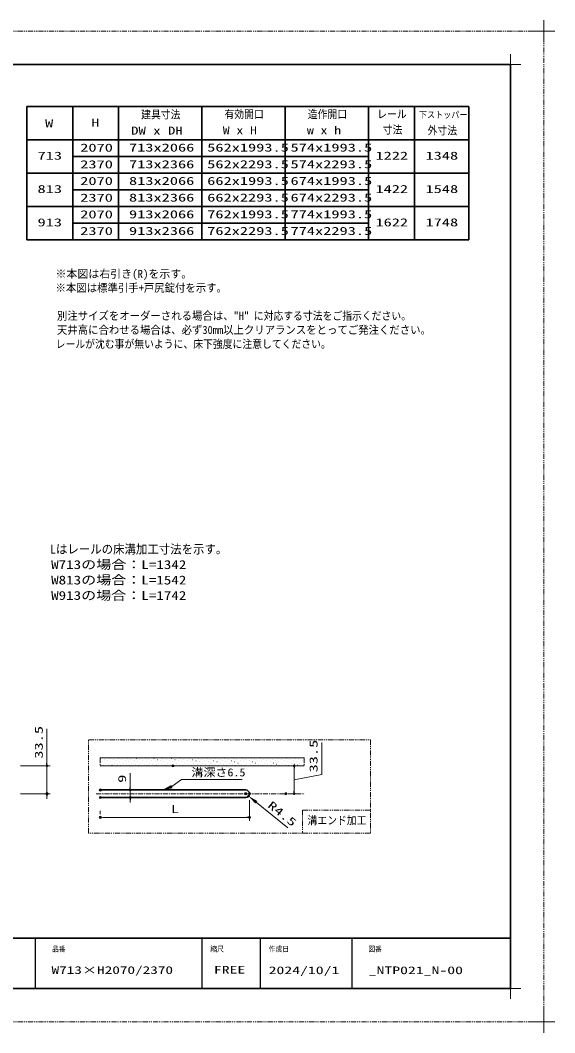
# Model space of a CAD drawing. Units: millimetres, scale not verified. Extents: x -1306 to 1306, y -607 to 607.
# Drawn here: x -241 to 400, y -607 to 607 of the extents above; entities that cross this region are included whole.
import ezdxf
from ezdxf.enums import TextEntityAlignment as Align

# ---------------------------------------------------------------- set-up
doc = ezdxf.new("R2010")
doc.units = ezdxf.units.MM
doc.header["$LTSCALE"] = 5
doc.header["$PDMODE"] = 32
doc.header["$PDSIZE"] = 2.5
doc.linetypes.add('USER1', pattern=[2.5, 1.25, -0.25, 0.25, -0.25, 0.25, -0.25])
doc.linetypes.add('USER3', pattern=[2, 1.25, -0.25, 0.25, -0.25])
for name, color, linetype, lineweight in [('0-1_線(黄)', 2, 'Continuous', 15), ('0-3_陰線', 1, 'USER1', 9), ('0-8_二点鎖線', 4, 'USER1', 15), ('0-C_中心線', 3, 'USER3', 9), ('0-D_線(白)', 7, 'Continuous', 30), ('1-1_寸法線', 3, 'Continuous', 13), ('1-2_ハッチング', 6, 'Continuous', 9), ('1-4_DEFPOINTS', 7, 'Continuous', 5), ('1-5_0', 3, 'Continuous', 25), ('1-8_図面枠', 7, 'Continuous', 35), ('1-9_一般', 7, 'Continuous', 5)]:
    doc.layers.add(name, color=color, linetype=linetype, lineweight=lineweight)
doc.styles.add('ＭＳ ゴシック', font='')
doc.styles.get('ＭＳ ゴシック').set_extended_font_data('MS Gothic')

# ---------------------------------------------------------------- blocks, each defined once
blk = doc.blocks.new('_DOT')
at = {"layer": '1-5_0'}
blk.add_line((-2.5, 0), (-5, 0), dxfattribs=at)
for points in [[(0, 0), (-2.5, 0), (-2.48, 0.313)], [(0, 0), (-2.48, -0.313), (-2.5, 0)], [(0, 0), (-2.48, 0.313), (-2.421, 0.622)], [(0, 0), (-2.421, -0.622), (-2.48, -0.313)], [(0, 0), (-2.421, 0.622), (-2.324, 0.92)], [(0, 0), (-2.324, -0.92), (-2.421, -0.622)], [(0, 0), (-2.324, 0.92), (-2.191, 1.204)], [(0, 0), (-2.191, -1.204), (-2.324, -0.92)], [(0, 0), (-2.191, 1.204), (-2.023, 1.469)], [(0, 0), (-2.023, -1.469), (-2.191, -1.204)], [(0, 0), (-2.023, 1.469), (-1.822, 1.711)], [(0, 0), (-1.822, -1.711), (-2.023, -1.469)], [(0, 0), (-1.822, 1.711), (-1.594, 1.926)], [(0, 0), (-1.594, -1.926), (-1.822, -1.711)], [(0, 0), (-1.594, 1.926), (-1.34, 2.111)], [(0, 0), (-1.34, -2.111), (-1.594, -1.926)], [(0, 0), (-1.34, 2.111), (-1.064, 2.262)], [(0, 0), (-1.064, -2.262), (-1.34, -2.111)], [(0, 0), (-1.064, 2.262), (-0.773, 2.378)], [(0, 0), (-0.773, -2.378), (-1.064, -2.262)], [(0, 0), (-0.773, 2.378), (-0.468, 2.456)], [(0, 0), (-0.468, -2.456), (-0.773, -2.378)], [(0, 0), (-0.468, 2.456), (-0.157, 2.495)], [(0, 0), (-0.157, -2.495), (-0.468, -2.456)], [(0, 0), (-0.157, 2.495), (0.157, 2.495)], [(0, 0), (0.157, -2.495), (-0.157, -2.495)], [(0, 0), (0.157, 2.495), (0.468, 2.456)], [(0, 0), (0.468, 2.456), (0.773, 2.378)], [(0, 0), (0.773, 2.378), (1.064, 2.262)], [(0, 0), (1.064, 2.262), (1.34, 2.111)], [(0, 0), (1.34, 2.111), (1.594, 1.926)], [(0, 0), (1.594, 1.926), (1.822, 1.711)], [(0, 0), (1.822, 1.711), (2.023, 1.469)], [(0, 0), (2.023, 1.469), (2.191, 1.204)], [(0, 0), (2.191, 1.204), (2.324, 0.92)], [(0, 0), (2.324, 0.92), (2.421, 0.622)], [(0, 0), (2.421, 0.622), (2.48, 0.313)], [(0, 0), (2.48, 0.313), (2.5, 0)], [(0, 0), (0.468, -2.456), (0.157, -2.495)], [(0, 0), (0.773, -2.378), (0.468, -2.456)], [(0, 0), (1.064, -2.262), (0.773, -2.378)], [(0, 0), (1.34, -2.111), (1.064, -2.262)], [(0, 0), (1.594, -1.926), (1.34, -2.111)], [(0, 0), (1.822, -1.711), (1.594, -1.926)], [(0, 0), (2.023, -1.469), (1.822, -1.711)], [(0, 0), (2.191, -1.204), (2.023, -1.469)], [(0, 0), (2.324, -0.92), (2.191, -1.204)], [(0, 0), (2.421, -0.622), (2.324, -0.92)], [(0, 0), (2.48, -0.313), (2.421, -0.622)], [(0, 0), (2.5, 0), (2.48, -0.313)]]:
    blk.add_solid(points, dxfattribs=at)
blk = doc.blocks.new('グループ-13-1')
at = {"layer": '1-9_一般'}
for p, q in [((62041.6, -14029.5), (62041.6, -13365.5)), ((61709.6, -13697.5), (62373.6, -13697.5))]:
    blk.add_line(p, q, dxfattribs=at)

msp = doc.modelspace()

# ---------------------------------------------------------------- linework, layer by layer
at = {"layer": '0-1_線(黄)'}
for p, q in [((-144.917, -277.544), (99.749, -277.544)), ((-144.917, -287.044), (99.749, -287.044))]:
    msp.add_line(p, q, dxfattribs=at)
at = {"layer": '0-3_陰線', "color": 4}
for p, q in [((387.036, 594), (-1292.964, 594)), ((387.036, -594), (387.036, 594)), ((-144.917, -277.544), (-144.917, -287.044)), ((99.749, -277.544), (99.749, -287.044)), ((387.036, -594), (-1292.964, -594))]:
    msp.add_line(p, q, dxfattribs=at)
at = {"layer": '0-8_二点鎖線'}
msp.add_lwpolyline([(-158.957, -256.003), (179.043, -256.003), (179.043, -367.757), (-158.957, -367.757)], close=True, dxfattribs=at)
msp.add_lwpolyline([(179.043, -340.268), (97.589, -340.268), (97.589, -367.757)], dxfattribs=at)
at = {"layer": '0-C_中心線'}
msp.add_line((-150.04, -320.544), (100.022, -320.544), dxfattribs=at)
at = {"layer": '0-D_線(白)'}
for p, q in [((-232.964, 504), (-232.964, 344)), ((-232.964, 504), (297.036, 504)), ((-232.964, 504), (297.036, 504)), ((-177.964, 504), (-177.964, 344)), ((-122.964, 504), (-122.964, 344)), ((-22.964, 504), (-22.964, 344)), ((77.036, 504), (77.036, 344)), ((177.036, 504), (177.036, 344)), ((232.036, 504), (232.036, 424)), ((232.036, 504), (232.036, 344)), ((297.036, 504), (297.036, 344)), ((-232.964, 464), (297.036, 464)), ((-177.964, 444), (177.036, 444)), ((-232.964, 424), (297.036, 424)), ((-177.964, 404), (177.036, 404)), ((-232.964, 384), (297.036, 384)), ((-177.964, 364), (177.036, 364)), ((-232.964, 344), (297.036, 344)), ((-144.917, -316.044), (29.467, -316.044)), ((-144.917, -325.044), (29.465, -325.044))]:
    msp.add_line(p, q, dxfattribs=at)
msp.add_arc((29.465, -320.544), 4.5, 270.00814, 89.99334, dxfattribs=at)
at = {"layer": '1-1_寸法線'}
for p, q in [((-208.957, -284.044), (-208.957, -242.568)), ((-240.705, -287.044), (-204.957, -287.044)), ((-208.957, -320.544), (-208.957, -287.044)), ((-49.725, -287.044), (91.645, -287.044)), ((87.645, -317.544), (87.645, -290.044)), ((-108.957, -313.044), (-108.957, -295.854)), ((-240.705, -320.544), (-204.957, -320.544)), ((-208.957, -323.544), (-208.957, -326.544)), ((-136.917, -316.044), (-104.957, -316.044)), ((-136.917, -325.044), (-104.957, -325.044)), ((-108.957, -325.044), (-108.957, -316.044)), ((85.548, -320.544), (91.645, -320.544)), ((-108.957, -328.044), (-108.957, -331.044)), ((33.963, -328.428), (33.963, -352.9)), ((-144.917, -340.9), (-144.917, -344.9)), ((-141.917, -348.9), (30.963, -348.9))]:
    msp.add_line(p, q, dxfattribs=at)
at = {"layer": '1-1_寸法線', "lineweight": 9}
msp.add_line((80.036, -361.342), (42.307, -330.904), dxfattribs=at)
at = {"layer": '1-1_寸法線'}
for points in [[(87.645, -303.794), (120.723, -297.56), (120.723, -259.084)], [(25.171, -303.64), (-47.503, -303.64), (-59.088, -312.025)]]:
    msp.add_lwpolyline(points, dxfattribs=at)
for points in [[(-70.395, -316.044), (-59.786, -310.061), (-58.39, -313.988)], [(43.563, -329.348), (32.967, -323.37), (41.051, -332.461)], [(-141.917, -348.4), (-144.917, -348.9), (-141.917, -349.4)]]:
    msp.add_solid(points, dxfattribs=at)
at = {"layer": '1-2_ハッチング'}
for p, q in [((-144.186, -278.444), (-144.136, -278.444)), ((-133.58, -278.444), (-133.53, -278.444)), ((-122.973, -278.444), (-122.923, -278.444)), ((-112.367, -278.444), (-112.317, -278.444)), ((-101.76, -278.444), (-101.71, -278.444)), ((-91.153, -278.444), (-91.103, -278.444)), ((-80.547, -278.444), (-80.497, -278.444)), ((-69.94, -278.444), (-69.89, -278.444)), ((-59.334, -278.444), (-59.284, -278.444)), ((-48.727, -278.444), (-48.677, -278.444)), ((-38.12, -278.444), (-38.07, -278.444)), ((-27.514, -278.444), (-27.464, -278.444)), ((-16.907, -278.444), (-16.857, -278.444)), ((-6.301, -278.444), (-6.251, -278.444)), ((4.306, -278.444), (4.356, -278.444)), ((14.913, -278.444), (14.963, -278.444)), ((25.519, -278.444), (25.569, -278.444)), ((36.126, -278.444), (36.176, -278.444)), ((46.732, -278.444), (46.782, -278.444)), ((57.339, -278.444), (57.389, -278.444)), ((67.946, -278.444), (67.996, -278.444)), ((78.552, -278.444), (78.602, -278.444)), ((89.159, -278.444), (89.209, -278.444)), ((-142.861, -282.421), (-142.811, -282.421)), ((-141.535, -286.399), (-141.485, -286.399)), ((-140.209, -279.769), (-140.159, -279.769)), ((-138.883, -283.747), (-138.833, -283.747)), ((-136.231, -281.095), (-136.181, -281.095)), ((-134.906, -285.073), (-134.856, -285.073)), ((-132.254, -282.421), (-132.204, -282.421)), ((-130.928, -286.399), (-130.878, -286.399)), ((-129.602, -279.769), (-129.552, -279.769)), ((-128.276, -283.747), (-128.226, -283.747)), ((-125.625, -281.095), (-125.575, -281.095)), ((-124.299, -285.073), (-124.249, -285.073)), ((-121.647, -282.421), (-121.597, -282.421)), ((-120.322, -286.399), (-120.272, -286.399)), ((-118.996, -279.769), (-118.946, -279.769)), ((-117.67, -283.747), (-117.62, -283.747)), ((-115.018, -281.095), (-114.968, -281.095)), ((-113.692, -285.073), (-113.642, -285.073)), ((-111.041, -282.421), (-110.991, -282.421)), ((-109.715, -286.399), (-109.665, -286.399)), ((-108.389, -279.769), (-108.339, -279.769)), ((-107.063, -283.747), (-107.013, -283.747)), ((-104.412, -281.095), (-104.362, -281.095)), ((-103.086, -285.073), (-103.036, -285.073)), ((-100.434, -282.421), (-100.384, -282.421)), ((-99.108, -286.399), (-99.058, -286.399)), ((-97.783, -279.769), (-97.733, -279.769)), ((-96.457, -283.747), (-96.407, -283.747)), ((-93.805, -281.095), (-93.755, -281.095)), ((-92.479, -285.073), (-92.429, -285.073)), ((-89.828, -282.421), (-89.778, -282.421)), ((-88.502, -286.399), (-88.452, -286.399)), ((-87.176, -279.769), (-87.126, -279.769)), ((-85.85, -283.747), (-85.8, -283.747)), ((-83.198, -281.095), (-83.148, -281.095)), ((-81.873, -285.073), (-81.823, -285.073)), ((-79.221, -282.421), (-79.171, -282.421)), ((-77.895, -286.399), (-77.845, -286.399)), ((-76.569, -279.769), (-76.519, -279.769)), ((-75.243, -283.747), (-75.193, -283.747)), ((-72.592, -281.095), (-72.542, -281.095)), ((-71.266, -285.073), (-71.216, -285.073)), ((-68.614, -282.421), (-68.564, -282.421)), ((-67.289, -286.399), (-67.239, -286.399)), ((-65.963, -279.769), (-65.913, -279.769)), ((-64.637, -283.747), (-64.587, -283.747)), ((-61.985, -281.095), (-61.935, -281.095)), ((-60.659, -285.073), (-60.609, -285.073)), ((-58.008, -282.421), (-57.958, -282.421)), ((-56.682, -286.399), (-56.632, -286.399)), ((-55.356, -279.769), (-55.306, -279.769)), ((-54.03, -283.747), (-53.98, -283.747)), ((-51.379, -281.095), (-51.329, -281.095)), ((-50.053, -285.073), (-50.003, -285.073)), ((-47.401, -282.421), (-47.351, -282.421)), ((-46.075, -286.399), (-46.025, -286.399)), ((-44.75, -279.769), (-44.7, -279.769)), ((-43.424, -283.747), (-43.374, -283.747)), ((-40.772, -281.095), (-40.722, -281.095)), ((-39.446, -285.073), (-39.396, -285.073)), ((-36.795, -282.421), (-36.745, -282.421)), ((-35.469, -286.399), (-35.419, -286.399)), ((-34.143, -279.769), (-34.093, -279.769)), ((-32.817, -283.747), (-32.767, -283.747)), ((-30.165, -281.095), (-30.115, -281.095)), ((-28.84, -285.073), (-28.79, -285.073)), ((-26.188, -282.421), (-26.138, -282.421)), ((-24.862, -286.399), (-24.812, -286.399)), ((-23.536, -279.769), (-23.486, -279.769)), ((-22.21, -283.747), (-22.16, -283.747)), ((-19.559, -281.095), (-19.509, -281.095)), ((-18.233, -285.073), (-18.183, -285.073)), ((-15.581, -282.421), (-15.531, -282.421)), ((-14.256, -286.399), (-14.206, -286.399)), ((-12.93, -279.769), (-12.88, -279.769)), ((-11.604, -283.747), (-11.554, -283.747)), ((-8.952, -281.095), (-8.902, -281.095)), ((-7.626, -285.073), (-7.576, -285.073)), ((-4.975, -282.421), (-4.925, -282.421)), ((-3.649, -286.399), (-3.599, -286.399)), ((-2.323, -279.769), (-2.273, -279.769)), ((-0.997, -283.747), (-0.947, -283.747)), ((1.654, -281.095), (1.704, -281.095)), ((2.98, -285.073), (3.03, -285.073)), ((5.632, -282.421), (5.682, -282.421)), ((6.958, -286.399), (7.008, -286.399)), ((8.283, -279.769), (8.333, -279.769)), ((9.609, -283.747), (9.659, -283.747)), ((12.261, -281.095), (12.311, -281.095)), ((13.587, -285.073), (13.637, -285.073)), ((16.238, -282.421), (16.288, -282.421)), ((17.564, -286.399), (17.614, -286.399)), ((18.89, -279.769), (18.94, -279.769)), ((20.216, -283.747), (20.266, -283.747)), ((22.868, -281.095), (22.918, -281.095)), ((24.193, -285.073), (24.243, -285.073)), ((26.845, -282.421), (26.895, -282.421)), ((28.171, -286.399), (28.221, -286.399)), ((29.497, -279.769), (29.547, -279.769)), ((30.823, -283.747), (30.873, -283.747)), ((33.474, -281.095), (33.524, -281.095)), ((34.8, -285.073), (34.85, -285.073)), ((37.452, -282.421), (37.502, -282.421)), ((38.777, -286.399), (38.827, -286.399)), ((40.103, -279.769), (40.153, -279.769)), ((41.429, -283.747), (41.479, -283.747)), ((44.081, -281.095), (44.131, -281.095)), ((45.407, -285.073), (45.457, -285.073)), ((48.058, -282.421), (48.108, -282.421)), ((49.384, -286.399), (49.434, -286.399)), ((50.71, -279.769), (50.76, -279.769)), ((52.036, -283.747), (52.086, -283.747)), ((54.687, -281.095), (54.737, -281.095)), ((56.013, -285.073), (56.063, -285.073)), ((58.665, -282.421), (58.715, -282.421)), ((59.991, -286.399), (60.041, -286.399)), ((61.317, -279.769), (61.367, -279.769)), ((62.642, -283.747), (62.692, -283.747)), ((65.294, -281.095), (65.344, -281.095)), ((66.62, -285.073), (66.67, -285.073)), ((69.271, -282.421), (69.321, -282.421)), ((70.597, -286.399), (70.647, -286.399)), ((71.923, -279.769), (71.973, -279.769)), ((73.249, -283.747), (73.299, -283.747)), ((75.901, -281.095), (75.951, -281.095)), ((77.226, -285.073), (77.276, -285.073)), ((79.878, -282.421), (79.928, -282.421)), ((81.204, -286.399), (81.254, -286.399)), ((82.53, -279.769), (82.58, -279.769)), ((83.856, -283.747), (83.906, -283.747)), ((86.507, -281.095), (86.557, -281.095)), ((87.833, -285.073), (87.883, -285.073)), ((90.485, -282.421), (90.535, -282.421)), ((91.81, -286.399), (91.86, -286.399)), ((93.136, -279.769), (93.186, -279.769)), ((94.462, -283.747), (94.512, -283.747)), ((97.114, -281.095), (97.164, -281.095)), ((98.44, -285.073), (98.49, -285.073))]:
    msp.add_line(p, q, dxfattribs=at)
at = {"layer": '1-4_DEFPOINTS'}
for p, q in [((347.036, 541.55), (347.036, 566.45)), ((334.586, 554), (359.486, 554)), ((347.036, -566.45), (347.036, -541.55)), ((334.586, -554), (359.486, -554))]:
    msp.add_line(p, q, dxfattribs=at)
for p in [(-57.725, -287.044), (87.645, -287.044), (-144.917, -316.044), (-208.957, -320.544), (-144.917, -325.044), (-108.957, -325.044), (29.465, -320.544), (32.967, -323.37), (33.963, -320.428), (77.548, -320.544), (-144.917, -348.9), (33.963, -348.9)]:
    msp.add_point(p, dxfattribs=at)
at = {"layer": '1-5_0', "color": 7}
for p, q in [((-222.964, -494), (-222.964, -554)), ((-22.964, -494), (-22.964, -554)), ((47.036, -494), (47.036, -554)), ((157.036, -494), (157.036, -554))]:
    msp.add_line(p, q, dxfattribs=at)
at = {"layer": '1-8_図面枠'}
msp.add_line((-1252.964, -494), (347.036, -494), dxfattribs=at)
msp.add_lwpolyline([(-1252.964, -554), (347.036, -554), (347.036, 554), (-1252.964, 554)], close=True, dxfattribs=at)

# ---------------------------------------------------------------- block references
at = {"layer": '0-3_陰線', "xscale": 0.04, "yscale": 0.04}
for p in [(-2094.629, 1141.9), (-2094.629, -46.1)]:
    msp.add_blockref('グループ-13-1', p, dxfattribs=at)
at = {"layer": '1-1_寸法線', "xscale": 0.6, "yscale": 0.6}
for p, rotation in [((-208.957, -287.044), 270), ((87.645, -287.044), 90), ((-108.957, -316.044), 270), ((-208.957, -320.544), 90), ((-108.957, -325.044), 90), ((87.645, -320.544), 270)]:
    msp.add_blockref('_DOT', p, dxfattribs=dict(at, rotation=rotation))
msp.add_blockref('_DOT', (33.963, -348.9), dxfattribs=at)

# ---------------------------------------------------------------- texts
at = {"layer": '0-1_線(黄)', "style": 'ＭＳ ゴシック'}
for s, height, width, p in [('建具寸法', 9.604, 0.9, (-95.965, 486.519)), ('有効開口', 9.604, 0.9, (4.021, 486.873)), ('造作開口', 9.604, 0.9, (104.021, 486.873)), ('レール', 9.604, 0.9, (187.287, 486.982)), ('下ストッパー', 7.697, 0.9, (237.374, 487.714)), ('W', 9.604, 1.5, (-211.217, 475.906)), ('H', 9.604, 1.5, (-155.826, 476.887)), ('DW x DH', 9.621, 1.35, (-107.962, 467.19)), ('W x H', 9.621, 1.25, (2.044, 467.615)), ('w x h', 9.621, 1.25, (102.981, 467.615)), ('寸法', 9.604, 0.9, (193.918, 468.262)), ('外寸法', 9.604, 0.9, (247.789, 467.325)), ('713', 9.604, 1.5, (-220.276, 437.121)), ('2070', 9.604, 1.5, (-169.024, 446.763)), ('713x2066', 9.604, 1.5, (-110.524, 446.865)), ('562x1993.5', 9.604, 1.5, (-16.7, 446.865)), ('574x1993.5', 9.604, 1.5, (83.3, 446.865)), ('1222', 9.604, 1.5, (185.192, 437.157)), ('1348', 9.604, 1.5, (245.239, 437.157)), ('2370', 9.604, 1.5, (-169.024, 426.763)), ('713x2366', 9.604, 1.5, (-110.524, 426.865)), ('562x2293.5', 9.604, 1.5, (-16.7, 426.865)), ('574x2293.5', 9.604, 1.5, (83.3, 426.865)), ('2070', 9.604, 1.5, (-169.024, 406.763)), ('813x2066', 9.604, 1.5, (-110.524, 406.865)), ('662x1993.5', 9.604, 1.5, (-16.7, 406.865)), ('674x1993.5', 9.604, 1.5, (83.3, 406.865)), ('813', 9.604, 1.5, (-220.276, 397.121)), ('1422', 9.604, 1.5, (185.192, 397.157)), ('1548', 9.604, 1.5, (245.239, 397.157)), ('2370', 9.604, 1.5, (-169.024, 386.763)), ('813x2366', 9.604, 1.5, (-110.524, 386.865)), ('662x2293.5', 9.604, 1.5, (-16.7, 386.865)), ('674x2293.5', 9.604, 1.5, (83.3, 386.865)), ('2070', 9.604, 1.5, (-169.024, 366.763)), ('913x2066', 9.604, 1.5, (-110.524, 366.865)), ('762x1993.5', 9.604, 1.5, (-16.7, 366.865)), ('774x1993.5', 9.604, 1.5, (83.3, 366.865)), ('913', 9.604, 1.5, (-220.276, 357.121)), ('1622', 9.604, 1.5, (185.192, 357.157)), ('1748', 9.604, 1.5, (245.239, 357.157)), ('2370', 9.604, 1.5, (-169.024, 346.763)), ('913x2366', 9.604, 1.5, (-110.524, 346.865)), ('762x2293.5', 9.604, 1.5, (-16.7, 346.865)), ('774x2293.5', 9.604, 1.5, (83.3, 346.865)), ('※本図は標準引手+戸尻錠付を示す。', 9.621, 0.95, (-198.689, 278.548)), ('別注サイズをオーダーされる場合は、"H"', 9.621, 0.95, (-196.997, 245.015)), ('に対応する寸法をご指示ください。', 9.604, 0.9, (39.195, 245.015)), ('天井高に合わせる場合は、必ず30mm以上クリアランスをとってご発注ください。', 9.621, 0.95, (-196.997, 228.11)), ('レールが沈む事が無いように、床下強度に注意してください。', 9.604, 0.9, (-198.497, 211.239))]:
    msp.add_text(s, height=height, dxfattribs=dict(at, width=width)).set_placement(p, align=Align.BOTTOM_LEFT)
msp.add_text('※本図は右引き(R)を示す。', height=9.621, dxfattribs=at).set_placement((-198.689, 295.36), align=Align.BOTTOM_LEFT)
at = {"layer": '1-1_寸法線', "style": 'ＭＳ ゴシック'}
for s, height, width, p in [('Lはレールの床溝加工寸法を示す。', 10.58, 0.95, (-205.009, -35.712)), ('W713の場合：L=1342', 10.59, 1.25, (-203.961, -54.205)), ('W813の場合：L=1542', 10.59, 1.25, (-203.961, -72.698)), ('W913の場合：L=1742', 10.59, 1.25, (-203.961, -91.19)), ('溝深さ6.5', 9.604, 1.1, (-35.63, -302.635)), ('L', 9.604, 1.5, (-60.239, -346.75)), ('溝エンド加工', 9.604, 0.9, (103.687, -360.207))]:
    msp.add_text(s, height=height, dxfattribs=dict(at, width=width)).set_placement(p, align=Align.BOTTOM_LEFT)
at = {"layer": '1-1_寸法線', "style": 'ＭＳ ゴシック', "width": 1.5}
for s, rotation, p in [('33.5', 90, (-211.107, -278.473)), ('33.5', 90, (118.573, -294.988)), ('9', 90, (-111.107, -307.473)), ('R4.5', 321.106, (53.221, -338.232))]:
    msp.add_text(s, height=9.604, rotation=rotation, dxfattribs=at).set_placement(p, align=Align.BOTTOM_LEFT)
at = {"layer": '1-8_図面枠', "style": 'ＭＳ ゴシック'}
for s, height, width, p in [('品番', 6.452, 0.9, (-202.964, -512.073)), ('縮尺', 6.452, 0.9, (-12.964, -512.038)), ('作成日', 6.452, 0.9, (57.036, -511.963)), ('図番', 6.452, 0.9, (176.633, -512.073)), ('W713×H2070/2370', 9.236, 1.45, (-203.459, -539.518)), ('FREE', 9.238, 1.5, (-8.664, -539.129)), ('2024/10/1', 9.238, 1.5, (57.036, -539.776)), ('_NTP021_N-00', 9.238, 1.5, (177.071, -539.776))]:
    msp.add_text(s, height=height, dxfattribs=dict(at, width=width)).set_placement(p, align=Align.BOTTOM_LEFT)

doc.saveas('drawing.dxf')
